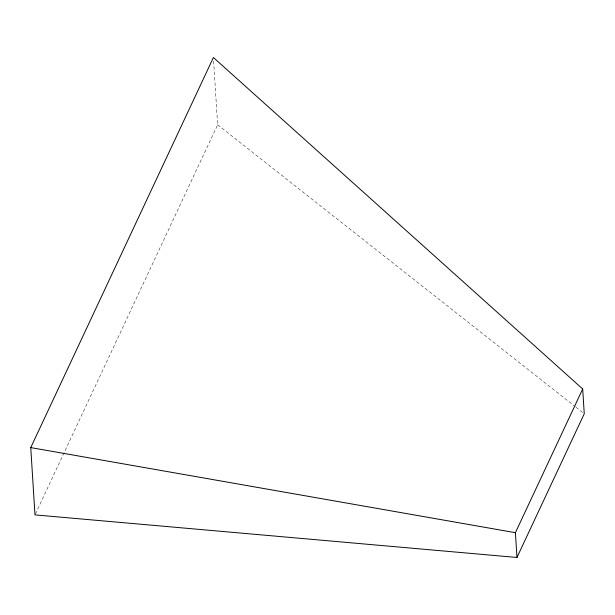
<?xml version="1.0" encoding="UTF-8"?>
<svg xmlns="http://www.w3.org/2000/svg" width="615" height="615" viewBox="0 0 615 615"><rect width="100%" height="100%" fill="white"/><g stroke="black" fill="none" stroke-linecap="round" stroke-linejoin="round"><path stroke-width="0.46" stroke-dasharray="3.08 2.31" d="M35.393 514.017L217.633 124.807L213.582 60.37M217.633 124.807L575.194 406.63M575.955 407.222L582.743 412.573"/><path stroke-width="0.92" d="M30.75 447.605L213.405 57.526L582.689 388.972L584.25 413.764L516.961 557.474L34.986 514.886L30.75 447.605L515.401 532.69L582.689 388.972M515.401 532.69L516.961 557.474"/></g></svg>
